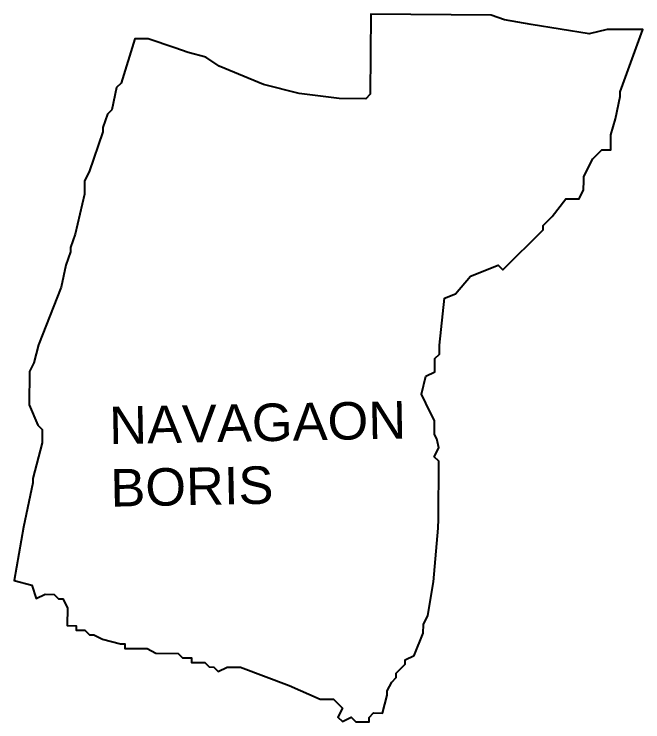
# Model space of a CAD drawing. Header units: metres. Extents: x 273999 to 276812, y 2069064 to 2071661.
# Drawn here: x 274989 to 276812, y 2069064 to 2071116 of the extents above; entities that cross this region are included whole.
import ezdxf

# ---------------------------------------------------------------- set-up
doc = ezdxf.new("R2010")
doc.units = ezdxf.units.M
doc.header["$MEASUREMENT"] = 0
doc.layers.add('VILLAGE BOUNDRY', color=10, linetype='Continuous')
doc.layers.add('VILLAGE NAME', color=250, linetype='Continuous')
doc.styles.get("Standard").update_dxf_attribs({"font": 'simplex.shx'})

msp = doc.modelspace()

# ---------------------------------------------------------------- linework, layer by layer
at = {"layer": 'VILLAGE BOUNDRY'}
msp.add_lwpolyline([(276640, 2070606.4), (276640.2, 2070632.3), (276640.2, 2070645.2), (276666.5, 2070696.8), (276692.6, 2070722.5), (276718.5, 2070722.5), (276718.6, 2070735.3), (276718.6, 2070766.3), (276732.1, 2070812.8), (276745.5, 2070877.5), (276745.6, 2070890.4), (276811.6, 2071071.1), (276708, 2071071.9), (276656.2, 2071059.3), (276487.9, 2071086), (276410.5, 2071099.6), (276371.9, 2071112.9), (276023.5, 2071116.1), (276021.4, 2070883.8), (276008.4, 2070871), (275931, 2070871.7), (275815, 2070885.6), (275711.9, 2070912.4), (275583.4, 2070965.2), (275544.9, 2070991.3), (275493.4, 2071004.7), (275454.8, 2071018), (275377.6, 2071044.4), (275338.9, 2071044.8), (275299, 2070916.1), (275286, 2070903.3), (275272.5, 2070838.9), (275259.5, 2070826.1), (275246.2, 2070787.5), (275246.1, 2070774.6), (275206.3, 2070658.8), (275193.2, 2070633.2), (275192.8, 2070594.4), (275166, 2070478.5), (275152.7, 2070439.9), (275152.6, 2070427), (275139.4, 2070388.4), (275125.8, 2070324), (275059.8, 2070156.8), (275046.4, 2070105.3), (275033.3, 2070079.6), (275032.4, 2069982.8), (275057.7, 2069924.5), (275070.5, 2069911.5), (275070.2, 2069872.8), (275043.4, 2069769.8), (275043.3, 2069756.9), (275016.3, 2069628.1), (274989.1, 2069473.5), (275040.6, 2069460.1), (275053.2, 2069421.3), (275079.1, 2069433.9), (275104.9, 2069433.7), (275117.7, 2069420.7), (275130.6, 2069420.6), (275143.3, 2069394.6), (275142.8, 2069343), (275168.6, 2069342.8), (275168.5, 2069329.9), (275194.3, 2069329.6), (275207.1, 2069316.6), (275220, 2069316.5), (275245.7, 2069303.4), (275297.2, 2069290), (275310.1, 2069289.9), (275310, 2069277), (275374.5, 2069276.4), (275400.2, 2069263.3), (275464.7, 2069262.7), (275477.5, 2069249.6), (275503.3, 2069249.4), (275503.2, 2069236.5), (275541.9, 2069236.2), (275554.7, 2069223.2), (275567.6, 2069223), (275580.4, 2069210), (275606.3, 2069222.7), (275645, 2069222.3), (275786.5, 2069169.4), (275876.5, 2069129.9), (275915.2, 2069129.5), (275940.8, 2069103.5), (275927.6, 2069077.8), (275940.5, 2069064.8), (275966.4, 2069077.5), (275979.2, 2069064.4), (276017.9, 2069064.1), (276018, 2069077), (276031, 2069089.8), (276056.8, 2069089.5), (276070.2, 2069141), (276070.3, 2069154), (276083.5, 2069179.6), (276096.5, 2069192.4), (276096.6, 2069205.3), (276122.6, 2069231), (276122.8, 2069243.8), (276148.6, 2069256.5), (276175.1, 2069320.8), (276175.3, 2069346.6), (276188.4, 2069372.3), (276204.5, 2069470.4), (276218.6, 2069625.7), (276218.8, 2069651.6), (276220, 2069819.8), (276207.1, 2069832.9), (276220.3, 2069858.7), (276214, 2069884.6), (276207.6, 2069897.6), (276207.9, 2069936.4), (276182.4, 2069988.4), (276169.6, 2070014.4), (276182.9, 2070066.1), (276208.9, 2070078.8), (276208.9, 2070117.6), (276222.2, 2070130.5), (276222.4, 2070156.4), (276236.4, 2070292.2), (276268.8, 2070304.9), (276312, 2070356.1), (276392.4, 2070388.1), (276398.8, 2070381.6), (276405.3, 2070375.1), (276522.6, 2070490.8), (276522.7, 2070503.7), (276548.8, 2070529.4), (276588, 2070580.9), (276626.8, 2070580.6)], close=True, dxfattribs=at)

# ---------------------------------------------------------------- texts
at = {"layer": 'VILLAGE NAME', "insert": (275263.4, 2069977.9), "char_height": 108.748, "attachment_point": 1, "rotation": 1.1028}
msp.add_mtext_dynamic_manual_height_columns('{\\fArial|b0|i0|c0|p34;NAVAGAON\\PBORIS}', width=726.929, gutter_width=543.7, heights=[0], dxfattribs=at)

doc.saveas('drawing.dxf')
